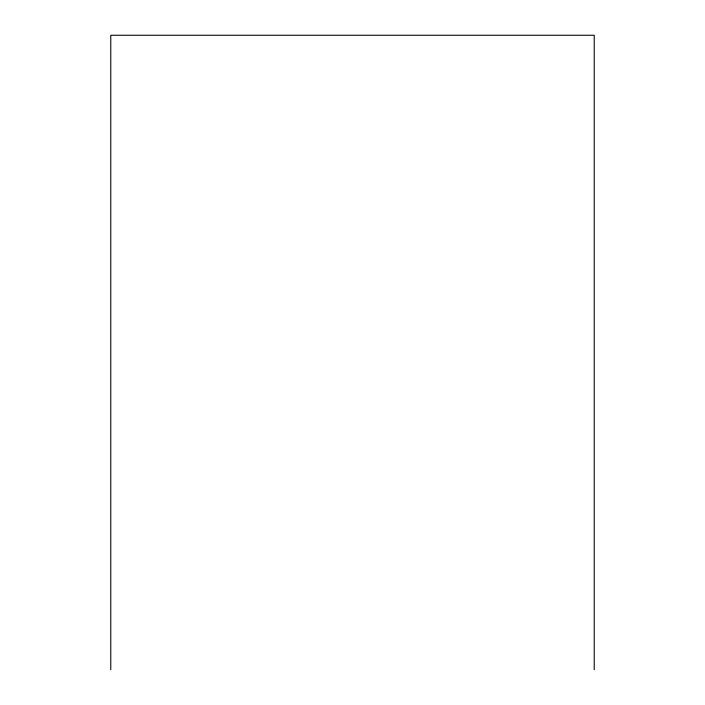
<?xml version="1.0" encoding="UTF-8"?>
<svg xmlns="http://www.w3.org/2000/svg" width="705" height="705" viewBox="0 0 705 705"><rect width="100%" height="100%" fill="white"/><g stroke="black" fill="none" stroke-linecap="round" stroke-linejoin="round"><path stroke-width="1.06" d="M594.227 669.75L594.227 35.25L110.773 35.25L110.773 669.75"/></g></svg>
